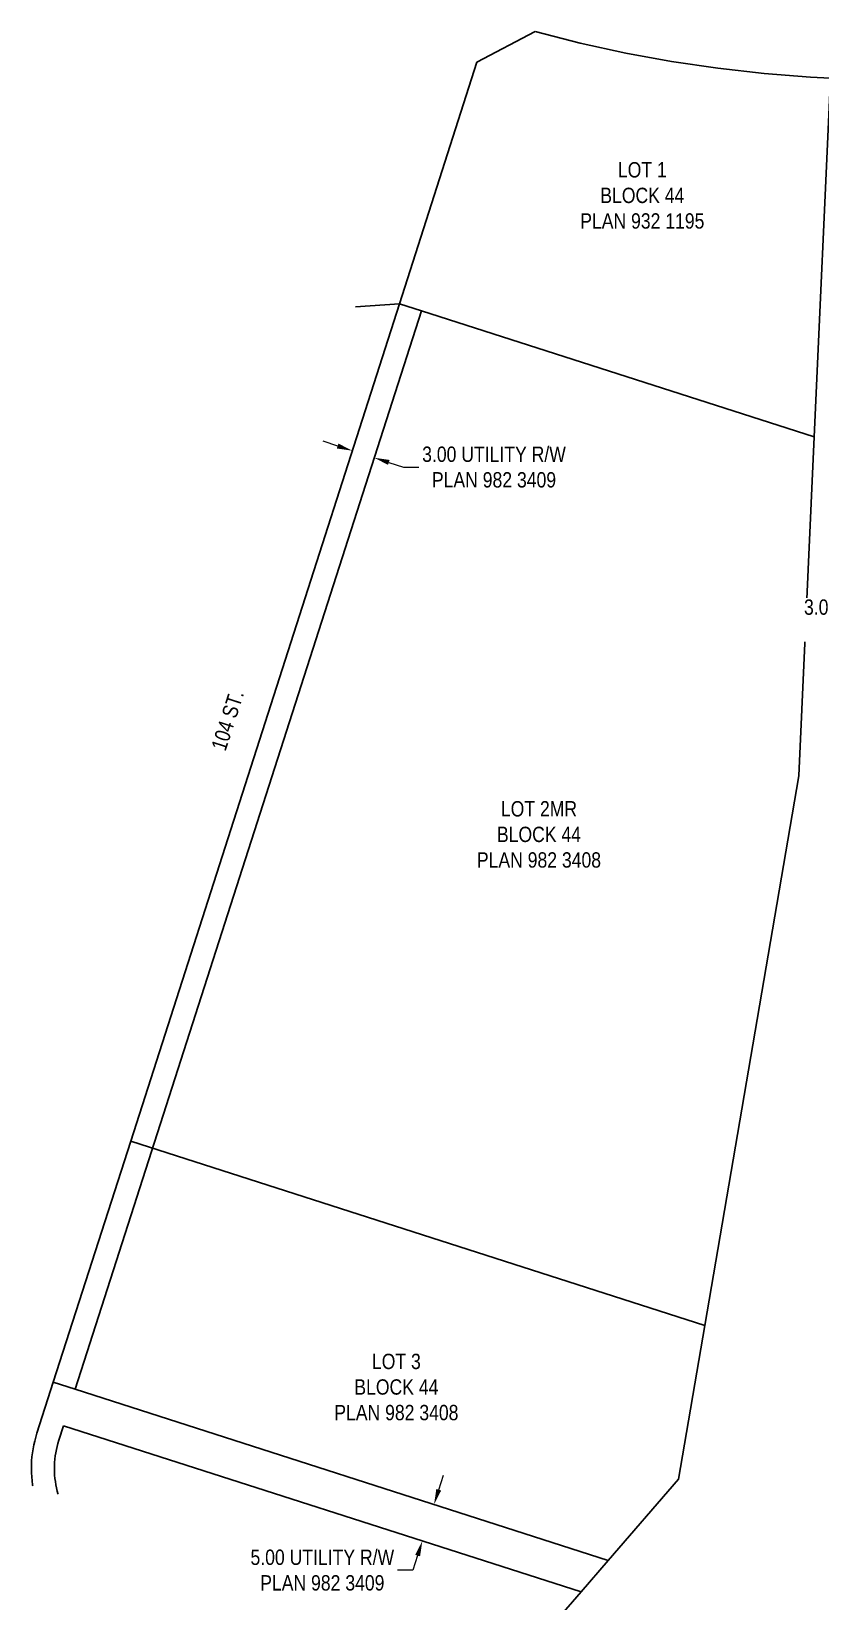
# Model space of a CAD drawing. Extents: x -125270 to -123996, y 6484594 to 6485518.
# Drawn here: x -125256.6 to -125153.8, y 6485000.8 to 6485205.3 of the extents above; entities that cross this region are included whole.
import ezdxf

# ---------------------------------------------------------------- set-up
doc = ezdxf.new("R2010")
doc.units = 0
doc.header["$LTSCALE"] = 5
doc.header["$PDSIZE"] = 0.5
doc.layers.get('Defpoints').update_dxf_attribs({"color": 9})
for name, color, linetype in [('F-RW', 190, 'Continuous'), ('L-ROAD-T', 7, 'Continuous'), ('L-TITLEDB', 4, 'Continuous'), ('L-TITLEDB-T', 4, 'Continuous')]:
    doc.layers.add(name, color=color, linetype=linetype)
doc.layers.add('F-RW-T', color=190, linetype='Continuous', lineweight=9)
doc.styles.add('1.8', font='ARIALN.TTF', dxfattribs={"height": 1.8})
doc.styles.add('80L', font='ARIALN.TTF', dxfattribs={"height": 2})
doc.dimstyles.new('Compass 1 000', dxfattribs={"dimtxt": 1.8, "dimasz": 2, "dimexe": 0.2, "dimexo": 0.0625, "dimgap": 0.5, "dimtad": 0, "dimtih": 1, "dimtoh": 1, "dimzin": 0, "dimdsep": 46, "dimtxsty": '1.8', "dimcen": 0.1, "dimse1": 1, "dimse2": 1, "dimclrd": 256, "dimclrt": 256, "dimaunit": 1, "dimadec": 4, "dimazin": 0, "dimtfac": 0.06, "dimtofl": 0, "dimtmove": 0, "dimatfit": 0, "dimfxl": 0.2, "dimtolj": 1, "dimtzin": 0, "dimlwd": -1, "dimarcsym": 0})

# ---------------------------------------------------------------- blocks, each defined once
blk = doc.blocks.new('*D509')
at = {"layer": 'Defpoints', "color": 0, "linetype": 'Continuous', "transparency": 16777216}
for p in [(-125213.75, 6485153.86), (-125210.9, 6485152.94), (-125211.91, 6485149.8)]:
    blk.add_point(p, dxfattribs=at)
at = {"layer": 'F-RW-T', "transparency": 16777216}
for p, q in [((-125216.66, 6485151.33), (-125218.57, 6485151.94)), ((-125210, 6485149.19), (-125208.1, 6485148.58)), ((-125208.1, 6485148.58), (-125206.1, 6485148.58))]:
    blk.add_line(p, q, dxfattribs=at)
at = {"layer": 'F-RW-T', "linetype": 'Continuous', "transparency": 16777216}
for points in [[(-125216.56, 6485151.65), (-125216.77, 6485151.01), (-125214.76, 6485150.72)], [(-125209.9, 6485149.51), (-125210.1, 6485148.88), (-125211.91, 6485149.8)]]:
    blk.add_solid(points, dxfattribs=at)
at = {"layer": 'F-RW-T', "linetype": 'Continuous', "transparency": 16777216, "insert": (-125196.3, 6485148.58), "char_height": 1.8, "attachment_point": 5, "style": '1.8'}
blk.add_mtext('\\A1;{\\H1.1111x;3.00 UTILITY R/W\\PPLAN 982 3409}', dxfattribs=at)
blk = doc.blocks.new('*D529')
at = {"layer": 'Defpoints', "color": 0, "linetype": 'Continuous', "transparency": 16777216}
for p in [(-125200.15, 6485012.22), (-125205.63, 6485008.74), (-125201.68, 6485007.47)]:
    blk.add_point(p, dxfattribs=at)
at = {"layer": 'F-RW-T', "transparency": 16777216}
for p, q in [((-125203.5, 6485015.4), (-125202.88, 6485017.3)), ((-125206.25, 6485006.83), (-125206.86, 6485004.93)), ((-125206.86, 6485004.93), (-125208.86, 6485004.93))]:
    blk.add_line(p, q, dxfattribs=at)
at = {"layer": 'F-RW-T', "linetype": 'Continuous', "transparency": 16777216}
for points in [[(-125203.81, 6485015.5), (-125203.18, 6485015.3), (-125204.11, 6485013.49)], [(-125206.56, 6485006.93), (-125205.93, 6485006.73), (-125205.63, 6485008.74)]]:
    blk.add_solid(points, dxfattribs=at)
at = {"layer": 'F-RW-T', "linetype": 'Continuous', "transparency": 16777216, "insert": (-125218.66, 6485004.93), "char_height": 1.8, "attachment_point": 5, "style": '1.8'}
blk.add_mtext('\\A1;{\\H1.1111x;5.00 UTILITY R/W\\PPLAN 982 3409}', dxfattribs=at)
blk = doc.blocks.new('*D545')
at = {"layer": 'Defpoints', "color": 0, "linetype": 'Continuous', "transparency": 16777216}
for p in [(-125128.7, 6485128.48), (-125128.69, 6485128.72), (-125125.69, 6485128.58)]:
    blk.add_point(p, dxfattribs=at)
at = {"layer": 'F-RW-T', "transparency": 16777216}
for p, q in [((-125130.69, 6485128.57), (-125132.69, 6485128.67)), ((-125123.7, 6485128.26), (-125121.71, 6485128.17))]:
    blk.add_line(p, q, dxfattribs=at)
at = {"layer": 'F-RW-T', "linetype": 'Continuous', "transparency": 16777216}
for points in [[(-125130.68, 6485128.91), (-125130.71, 6485128.24), (-125128.7, 6485128.48)], [(-125123.69, 6485128.59), (-125123.72, 6485127.92), (-125125.7, 6485128.35)]]:
    blk.add_solid(points, dxfattribs=at)
at = {"layer": 'F-RW-T', "linetype": 'Continuous', "transparency": 16777216, "insert": (-125144.53, 6485128.67), "char_height": 1.8, "attachment_point": 5, "style": '1.8', "bg_fill": 3, "box_fill_scale": 1.1, "bg_fill_color": 256, "bg_fill_true_color": 13158600, "bg_fill_transparency": 0}
blk.add_mtext('\\A1;{\\H1.1111x;3.00 EASEMENT R/W\\PPLAN 842 0332}', dxfattribs=at)

msp = doc.modelspace()

# ---------------------------------------------------------------- linework, layer by layer
at = {"layer": 'F-RW', "ltscale": 0.2, "flags": 128}
for points in [[(-125250.842, 6485028.497), (-125205.76, 6485168.951)], [(-125252.98, 6485021.837), (-125252.37, 6485023.74)], [(-125252.37, 6485023.74), (-125184.968, 6485002.101)], [(-125252.98, 6485021.837), (-125253.101, 6485021.436), (-125253.208, 6485021.031), (-125253.301, 6485020.623), (-125253.379, 6485020.211), (-125253.443, 6485019.797), (-125253.492, 6485019.382), (-125253.527, 6485018.964), (-125253.548, 6485018.546), (-125253.554, 6485018.127), (-125253.545, 6485017.709), (-125253.521, 6485017.29), (-125253.483, 6485016.873), (-125253.431, 6485016.458), (-125253.364, 6485016.044), (-125253.282, 6485015.634), (-125253.186, 6485015.226), (-125253.103, 6485014.914)], [(-125253.085, 6485014.847), (-125253.103, 6485014.914)]]:
    msp.add_lwpolyline(points, dxfattribs=at)
at = {"layer": 'L-TITLEDB', "ltscale": 0.2, "flags": 128}
for points in [[(-125198.534, 6485201.308), (-125190.953, 6485205.326)], [(-125190.953, 6485205.326), (-125185.07, 6485203.815), (-125179.138, 6485202.51), (-125173.165, 6485201.413), (-125167.156, 6485200.525), (-125161.12, 6485199.847), (-125155.064, 6485199.38), (-125152.492, 6485199.246)], [(-125198.534, 6485201.308), (-125208.615, 6485169.868)], [(-125154.591, 6485152.525), (-125152.492, 6485199.246)], [(-125154.591, 6485152.525), (-125152.492, 6485199.246)], [(-125253.697, 6485029.414), (-125243.618, 6485060.814), (-125208.615, 6485169.868)], [(-125214.36, 6485169.461), (-125208.615, 6485169.868)], [(-125208.615, 6485169.868), (-125205.76, 6485168.951)], [(-125208.615, 6485169.868), (-125205.76, 6485168.951), (-125154.591, 6485152.525)], [(-125205.76, 6485168.951), (-125154.591, 6485152.525)], [(-125156.598, 6485108.391), (-125154.591, 6485152.525)], [(-125156.598, 6485108.391), (-125154.591, 6485152.525)], [(-125172.263, 6485016.766), (-125168.836, 6485036.811), (-125156.598, 6485108.391)], [(-125168.836, 6485036.811), (-125156.598, 6485108.391)], [(-125243.618, 6485060.814), (-125168.836, 6485036.811)], [(-125172.263, 6485016.766), (-125168.836, 6485036.811)], [(-125255.835, 6485022.753), (-125253.697, 6485029.414)], [(-125253.697, 6485029.414), (-125250.842, 6485028.497)], [(-125250.842, 6485028.497), (-125181.411, 6485006.207)], [(-125255.835, 6485022.753), (-125255.986, 6485022.252), (-125256.12, 6485021.746), (-125256.236, 6485021.235), (-125256.333, 6485020.721), (-125256.413, 6485020.204), (-125256.475, 6485019.684), (-125256.519, 6485019.162), (-125256.544, 6485018.639), (-125256.551, 6485018.116), (-125256.54, 6485017.592), (-125256.511, 6485017.07), (-125256.463, 6485016.548), (-125256.398, 6485016.029), (-125256.378, 6485015.908)], [(-125191.191, 6484994.919), (-125184.968, 6485002.101), (-125181.411, 6485006.207), (-125172.263, 6485016.766)], [(-125181.411, 6485006.207), (-125172.263, 6485016.766)], [(-125184.968, 6485002.101), (-125181.411, 6485006.207)], [(-125191.191, 6484994.919), (-125184.968, 6485002.101)]]:
    msp.add_lwpolyline(points, dxfattribs=at)

# ---------------------------------------------------------------- texts
at = {"layer": 'L-ROAD-T', "linetype": 'Continuous', "insert": (-125234.681, 6485107.414), "char_height": 1.99869, "attachment_point": 1, "rotation": 72.20496, "style": '80L'}
msp.add_mtext_dynamic_manual_height_columns('\\pxqc;104 ST.', width=17.86606, gutter_width=9.993, heights=[0], dxfattribs=at)
at = {"layer": 'L-TITLEDB-T', "linetype": 'Continuous', "char_height": 1.99869, "attachment_point": 1, "style": '80L'}
for s, insert in [('\\pxqc;LOT 1\\PBLOCK 44\\PPLAN 932 1195', (-125185.915, 6485188.303)), ('\\pxqc;LOT 2MR\\PBLOCK 44\\PPLAN 982 3408', (-125199.376, 6485105.085)), ('\\pxqc;LOT 3\\PBLOCK 44\\PPLAN 982 3408', (-125217.948, 6485033.115))]:
    msp.add_mtext_dynamic_manual_height_columns(s, width=17.86606, gutter_width=9.993, heights=[0], dxfattribs=dict(at, insert=insert))

# ---------------------------------------------------------------- dimensions: what is measured, and where the dimension line sits
at = {"layer": 'F-RW-T', "linetype": 'Continuous'}
for p1, p2, distance, text, picture, middle in [((-125213.753, 6485153.859), (-125210.898, 6485152.943), -3.296, '{\\H1.1111x;3.00 UTILITY R/W\\PPLAN 982 3409}', '*D509', (-125196.296, 6485148.582)), ((-125200.152, 6485012.224), (-125201.679, 6485007.466), -4.154, '{\\H1.1111x;5.00 UTILITY R/W\\PPLAN 982 3409}', '*D529', (-125218.659, 6485004.927))]:
    dim = msp.add_aligned_dim(p1=p1, p2=p2, distance=distance, text=text, dimstyle='Compass 1 000', dxfattribs=at)
    dim.commit()
    dim.dimension.update_dxf_attribs({"geometry": picture, "text_midpoint": middle})

# ---------------------------------------------------------------- next in the draw order: dimensions: what is measured, and where the dimension line sits
dim = msp.add_aligned_dim(p1=(-125125.691, 6485128.582), p2=(-125128.685, 6485128.718), distance=0.235, text='{\\H1.1111x;3.00 EASEMENT R/W\\PPLAN 842 0332}', dimstyle='Compass 1 000', override={"dimtfill": 1}, dxfattribs=at)
dim.commit()
dim.dimension.update_dxf_attribs({"geometry": '*D545', "text_midpoint": (-125144.529, 6485128.666)})

doc.saveas('drawing.dxf')
